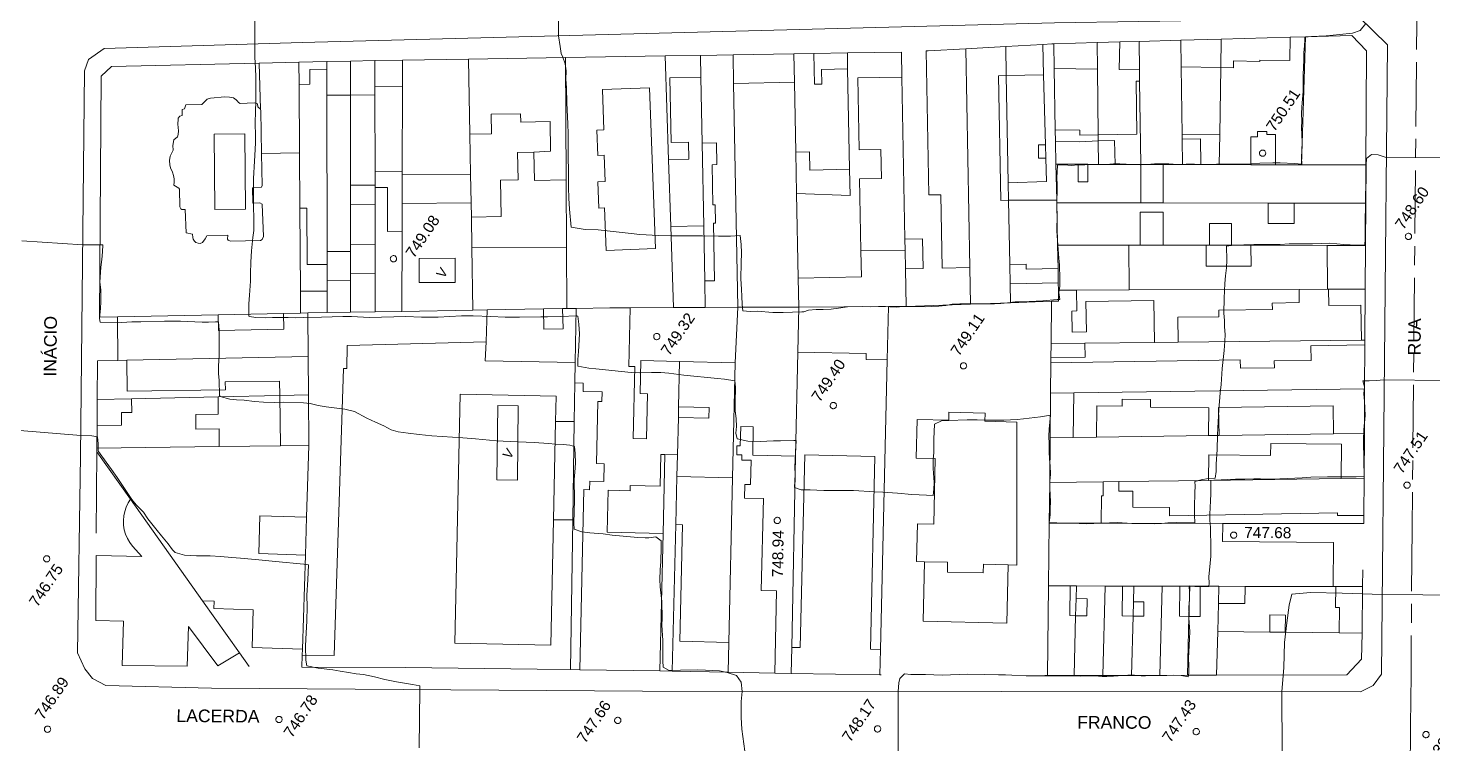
# Model space of a CAD drawing. Header units: metres. Extents: x 325024 to 7190115, y 7391967 to 10157759.
# Drawn here: x 325723 to 325945.9, y 7393252.6 to 7393366.1 of the extents above; entities that cross this region are included whole.
import ezdxf
from ezdxf.enums import TextEntityAlignment as Align

# ---------------------------------------------------------------- set-up
doc = ezdxf.new("R2010")
doc.units = ezdxf.units.M
doc.linetypes.add('T09', pattern=[17, 10, -2, 3, -2])
doc.layers.get('0').update_dxf_attribs({"lineweight": 18})
for name, color, linetype, lineweight in [('100_SIST_VIARIO_MEIO_FIO', 1, 'Continuous', 18), ('160_P_SIMP_ASF_TOP', 7, 'Continuous', 18), ('206_MURO_E_MURO_ARRIMO', 7, 'Continuous', 18), ('214_PROJ_BEIRAL_EDIF', 10, 'Continuous', 18), ('508_LM_SETOR_FISCAL', 136, 'T09', 18), ('600_CURVA_MESTRA', 14, 'Continuous', 18), ('604_CURVA_INTERM', 7, 'Continuous', 18), ('606_PTO_COTADO', 7, 'Continuous', 18), ('608_PTO_COTADO_INTERVIA', 1, 'Continuous', 18)]:
    doc.layers.add(name, color=color, linetype=linetype, lineweight=lineweight)
doc.styles.add('Style-Arial', font='arial.ttf', dxfattribs={"height": 1.75})

# ---------------------------------------------------------------- blocks, each defined once
blk = doc.blocks.new('SP10')
at = {"color": 0, "linetype": 'Continuous'}
blk.add_lwpolyline([(-0.03, -0.51), (-0.14, -0.49), (-0.24, -0.46), (-0.31, -0.42), (-0.35, -0.39), (-0.42, -0.31), (-0.47, -0.24), (-0.51, -0.15), (-0.52, -0.09), (-0.52, 0.03), (-0.51, 0.11), (-0.48, 0.2), (-0.44, 0.27), (-0.4, 0.33), (-0.32, 0.39), (-0.23, 0.44), (-0.15, 0.48), (-0.1, 0.48), (-0.03, 0.48), (0.08, 0.48), (0.19, 0.44), (0.27, 0.4), (0.35, 0.32), (0.41, 0.23), (0.46, 0.11), (0.48, 0.03), (0.48, -0.03), (0.47, -0.08), (0.44, -0.21), (0.38, -0.3), (0.31, -0.38), (0.23, -0.44), (0.1, -0.49), (0.02, -0.51)], close=True, dxfattribs=at)
blk = doc.blocks.new('SP09')
at = {"color": 0, "linetype": 'Continuous'}
blk.add_lwpolyline([(-0.03, -0.51), (-0.14, -0.49), (-0.24, -0.46), (-0.31, -0.42), (-0.35, -0.39), (-0.42, -0.31), (-0.47, -0.24), (-0.51, -0.15), (-0.52, -0.09), (-0.52, 0.03), (-0.51, 0.11), (-0.48, 0.2), (-0.44, 0.27), (-0.4, 0.33), (-0.32, 0.39), (-0.23, 0.44), (-0.15, 0.48), (-0.1, 0.48), (-0.03, 0.48), (0.08, 0.48), (0.19, 0.44), (0.27, 0.4), (0.35, 0.32), (0.41, 0.23), (0.46, 0.11), (0.48, 0.03), (0.48, -0.03), (0.47, -0.08), (0.44, -0.21), (0.38, -0.3), (0.31, -0.38), (0.23, -0.44), (0.1, -0.49), (0.02, -0.51)], close=True, dxfattribs=at)

msp = doc.modelspace()

# ---------------------------------------------------------------- linework, layer by layer
at = {"layer": '100_SIST_VIARIO_MEIO_FIO'}
msp.add_lwpolyline([(325885.906, 7393366.962), (325766.498, 7393363.835), (325735.036, 7393362.867), (325732.548, 7393361.129), (325731.93, 7393359.365), (325731.289, 7393298.226), (325730.821, 7393267.041), (325731.976, 7393264.494), (325733.201, 7393262.978), (325735.308, 7393261.827), (325752.061, 7393261.431), (325820.465, 7393260.932), (325934.46, 7393260.813), (325936.447, 7393261.823), (325937.757, 7393263.627), (325938.715, 7393363.478), (325934.11, 7393367.979), (325912.648, 7393367.36)], close=True, dxfattribs=at)
at = {"layer": '206_MURO_E_MURO_ARRIMO'}
for p, q in [((325884.004, 7393363.542), (325878.134, 7393363.209)), ((325885.47, 7393363.625), (325884.004, 7393363.542)), ((325885.75, 7393363.633), (325885.47, 7393363.625)), ((325892.66, 7393363.823), (325885.75, 7393363.633)), ((325899.302, 7393364.007), (325896.227, 7393363.922)), ((325912.355, 7393364.367), (325905.935, 7393364.19)), ((325923.283, 7393364.669), (325912.355, 7393364.367)), ((325765.962, 7393360.71), (325770.374, 7393360.811)), ((325770.374, 7393360.811), (325774.163, 7393360.898)), ((325774.163, 7393360.898), (325778.022, 7393360.962)), ((325792.895, 7393361.21), (325808.253, 7393361.465)), ((325808.253, 7393361.465), (325824.11, 7393361.693)), ((325824.11, 7393361.693), (325829.687, 7393361.774)), ((325834.868, 7393361.865), (325844.509, 7393362.036)), ((325847.678, 7393362.092), (325853.001, 7393362.186)), ((325853.001, 7393362.186), (325861.577, 7393362.302)), ((325759.668, 7393360.565), (325765.962, 7393360.71)), ((325935.154, 7393316.625), (325935.201, 7393324.715)), ((325935.15, 7393315.859), (325935.154, 7393316.625)), ((325733.99, 7393313.327), (325733.945, 7393307.192)), ((325935.069, 7393301.835), (325935.11, 7393308.922)), ((325733.945, 7393307.192), (325733.916, 7393303.087)), ((325935.028, 7393294.743), (325935.069, 7393301.835)), ((325733.885, 7393298.926), (325733.792, 7393286.014)), ((325934.986, 7393287.558), (325934.993, 7393288.791)), ((325934.799, 7393280.194), (325934.776, 7393277.529)), ((325934.776, 7393277.529), (325934.712, 7393270.169)), ((325766.432, 7393264.769), (325782.878, 7393264.685)), ((325782.878, 7393264.685), (325803.77, 7393264.453)), ((325803.77, 7393264.453), (325809.046, 7393264.371)), ((325809.046, 7393264.371), (325810.526, 7393264.348)), ((325823.261, 7393264.15), (325825.205, 7393264.115)), ((325841.481, 7393263.818), (325844.093, 7393263.77)), ((325858.169, 7393263.514), (325858.356, 7393263.51)), ((325884.797, 7393263.416), (325884.337, 7393263.415))]:
    msp.add_line(p, q, dxfattribs=at)
for points in [[(325884.004, 7393363.542), (325884.139, 7393358.685)], [(325885.75, 7393363.633), (325885.826, 7393359.692)], [(325912.281, 7393359.847), (325912.355, 7393364.367)], [(325770.374, 7393360.811), (325770.376, 7393359.579)], [(325774.163, 7393360.898), (325774.159, 7393355.499)], [(325808.253, 7393361.465), (325808.365, 7393342.047)], [(325824.11, 7393361.693), (325824.636, 7393345.246)], [(325853.05, 7393359.636), (325853.001, 7393362.186)], [(325861.577, 7393362.302), (325861.65, 7393358.358)], [(325765.984, 7393357.188), (325765.962, 7393360.71)], [(325778.03, 7393355.523), (325778.028, 7393356.826)], [(325886.014, 7393349.994), (325886.05, 7393348.133)], [(325884.447, 7393347.583), (325884.506, 7393345.475)], [(325892.832, 7393348.238), (325892.822, 7393349.197)], [(325844.935, 7393339.894), (325853.437, 7393339.555), (325853.357, 7393343.717)], [(325778.056, 7393338.165), (325778.052, 7393340.829)], [(325878.585, 7393338.807), (325878.534, 7393341.584)], [(325824.974, 7393334.659), (325825.386, 7393321.79)], [(325830.207, 7393334.76), (325830.375, 7393326.019)], [(325778.072, 7393327.187), (325778.065, 7393331.836)], [(325774.139, 7393330.684), (325774.137, 7393327.163)], [(325770.427, 7393328.615), (325770.431, 7393326.039)], [(325886.484, 7393325.716), (325886.44, 7393328.001)], [(325889.36, 7393324.56), (325897.729, 7393324.588)], [(325818.557, 7393321.765), (325825.386, 7393321.79)], [(325825.386, 7393321.79), (325830.456, 7393321.808)], [(325862.323, 7393321.947), (325872.572, 7393322.317)], [(325905.536, 7393316.307), (325901.736, 7393316.266)], [(325935.154, 7393316.625), (325934.601, 7393316.619)], [(325737.241, 7393313.394), (325733.99, 7393313.327)], [(325859.32, 7393313.491), (325858.262, 7393267.565)], [(325885.315, 7393313.044), (325885.323, 7393313.82)], [(325809.753, 7393309.836), (325809.657, 7393303.7)], [(325733.945, 7393307.192), (325739.41, 7393307.316)], [(325753.115, 7393307.626), (325762.906, 7393307.848)], [(325885.191, 7393301.114), (325885.116, 7393294.02)], [(325888.852, 7393301.167), (325892.537, 7393301.22)], [(325910.336, 7393301.477), (325911.994, 7393301.501)], [(325930.171, 7393301.765), (325935.069, 7393301.835)], [(325823.758, 7393285.965), (325824.042, 7393298.459)], [(325844.798, 7393298.215), (325844.177, 7393267.89)], [(325893.629, 7393294.143), (325896.099, 7393294.179)], [(325809.415, 7393288.106), (325809.046, 7393264.371)], [(325934.986, 7393287.558), (325912.598, 7393287.563)], [(325907.221, 7393272.804), (325907.346, 7393277.59)], [(325930.541, 7393277.539), (325934.776, 7393277.529)], [(325889.228, 7393272.917), (325889.298, 7393275.618)], [(325898.403, 7393275.126), (325898.343, 7393272.854)], [(325758.078, 7393264.839), (325756.527, 7393267.024)], [(325766.49, 7393266.662), (325766.432, 7393264.769)]]:
    msp.add_lwpolyline(points, dxfattribs=at)
at = {"layer": '214_PROJ_BEIRAL_EDIF'}
for points in [[(325878.22, 7393358.575), (325878.134, 7393363.209), (325871.824, 7393362.852), (325872.465, 7393328.13), (325872.572, 7393322.317), (325878.885, 7393322.545), (325878.829, 7393325.575), (325878.773, 7393328.618), (325878.585, 7393338.807), (325877.363, 7393338.785), (325876.998, 7393358.553)], [(325899.394, 7393357.714), (325899.368, 7393359.516), (325896.156, 7393359.568), (325896.227, 7393363.922), (325892.66, 7393363.823), (325892.707, 7393359.579), (325892.822, 7393349.197), (325898.962, 7393349.286), (325898.84, 7393357.705)], [(325899.394, 7393357.714), (325899.368, 7393359.516), (325899.302, 7393364.007), (325905.935, 7393364.19), (325905.997, 7393359.951), (325906.153, 7393349.175), (325906.163, 7393348.495), (325906.221, 7393344.477), (325903.117, 7393344.484), (325899.586, 7393344.491)], [(325920.952, 7393344.447), (325920.962, 7393349.225), (325919.578, 7393349.228), (325919.579, 7393349.697), (325918.119, 7393349.7), (325918.117, 7393348.86), (325917.046, 7393348.862), (325917.037, 7393344.455), (325912.028, 7393344.465), (325912.107, 7393349.262), (325912.281, 7393359.847), (325914.294, 7393359.814), (325914.312, 7393360.907), (325918.48, 7393360.838), (325918.484, 7393361.055), (325923.223, 7393360.977), (325923.283, 7393364.669), (325925.73, 7393364.737), (325925.065, 7393344.438)], [(325935.316, 7393344.417), (325925.065, 7393344.438), (325925.73, 7393364.737), (325933.093, 7393364.94), (325935.421, 7393362.501)], [(325782.38, 7393361.035), (325778.022, 7393360.962), (325778.028, 7393356.826), (325782.371, 7393356.853)], [(325782.371, 7393356.853), (325782.345, 7393343.418), (325782.344, 7393342.884), (325793.208, 7393342.951), (325793.1, 7393349.277), (325792.895, 7393361.21), (325782.38, 7393361.035)], [(325830.375, 7393326.019), (325830.456, 7393321.808), (325835.638, 7393321.827), (325834.955, 7393357.353), (325834.868, 7393361.865), (325829.687, 7393361.774), (325829.754, 7393358.324), (325829.955, 7393347.862), (325832.247, 7393347.906), (325832.314, 7393344.463), (325831.531, 7393344.448), (325831.654, 7393338.094), (325832.013, 7393338.101), (325832.069, 7393335.157), (325831.748, 7393335.151), (325831.923, 7393326.049)], [(325844.596, 7393357.538), (325844.809, 7393346.451), (325846.993, 7393346.493), (325847.049, 7393343.596), (325853.357, 7393343.717), (325853.05, 7393359.636), (325848.905, 7393359.557), (325848.95, 7393357.226), (325847.772, 7393357.203), (325847.678, 7393362.092), (325844.509, 7393362.036)], [(325871.824, 7393362.852), (325872.465, 7393328.13), (325868.047, 7393328.048), (325867.831, 7393339.692), (325865.945, 7393339.657), (325865.523, 7393362.497), (325865.824, 7393362.512)], [(325766.187, 7393324.375), (325766.106, 7393337.558), (325766.051, 7393346.352), (325760.041, 7393346.214), (325760.147, 7393341.133), (325760.008, 7393340.862), (325758.565, 7393340.806), (325758.653, 7393338.333), (325759.775, 7393338.38), (325760.125, 7393338.211), (325760.337, 7393333.05), (325760.133, 7393332.594), (325759.883, 7393332.421), (325755.089, 7393332.336), (325754.744, 7393332.458), (325754.634, 7393332.616), (325754.653, 7393333.28), (325751.323, 7393333.182), (325751.067, 7393332.675), (325750.674, 7393332.109), (325750.288, 7393331.929), (325749.988, 7393331.981), (325749.608, 7393332.085), (325749.368, 7393332.313), (325749.179, 7393332.629), (325749.103, 7393332.883), (325749.042, 7393333.457), (325748.038, 7393333.642), (325747.9, 7393337.323), (325747.369, 7393337.338), (325747.206, 7393337.448), (325747.031, 7393337.783), (325747.005, 7393340.559), (325746.901, 7393340.721), (325746.094, 7393341.204), (325746.173, 7393341.686), (325746.135, 7393342.2), (325746.06, 7393342.713), (325745.878, 7393343.258), (325745.581, 7393343.965), (325745.454, 7393344.427), (325745.404, 7393345.124), (325745.524, 7393345.815), (325745.977, 7393346.745), (325745.957, 7393347.501), (325746.113, 7393348.402), (325746.668, 7393348.874), (325746.803, 7393349.218), (325746.839, 7393349.807), (325746.743, 7393350.878), (325746.771, 7393351.661), (325746.791, 7393351.813), (325747.059, 7393352.128), (325747.446, 7393352.24), (325747.428, 7393353.221), (325747.81, 7393353.321), (325748.019, 7393353.952), (325750.551, 7393353.988), (325751.419, 7393354.867), (325751.9, 7393355.009), (325754.187, 7393355.19), (325754.929, 7393355.153), (325755.6, 7393355.041), (325755.99, 7393354.755), (325756.232, 7393354.516), (325756.361, 7393354.329), (325756.633, 7393354.165), (325758.866, 7393354.259), (325759.149, 7393354.201), (325759.369, 7393354.118), (325759.461, 7393353.608), (325759.836, 7393353.259), (325759.668, 7393360.565), (325736.194, 7393360.026), (325734.584, 7393358.509), (325734.313, 7393320.245), (325737.147, 7393320.304), (325753.124, 7393320.635), (325763.527, 7393320.85), (325766.209, 7393320.905)], [(325766.106, 7393337.558), (325766.051, 7393346.352), (325765.984, 7393357.188), (325767.685, 7393357.199), (325767.671, 7393359.562), (325770.376, 7393359.579), (325770.383, 7393355.476), (325770.424, 7393330.661), (325770.427, 7393328.615), (325767.252, 7393328.595), (325767.197, 7393337.565)], [(325884.506, 7393345.475), (325884.608, 7393341.792), (325878.534, 7393341.584), (325878.22, 7393358.575), (325884.139, 7393358.685), (325884.447, 7393347.583), (325883.324, 7393347.584), (325883.322, 7393345.476)], [(325892.822, 7393349.197), (325889.894, 7393349.154), (325889.907, 7393349.931), (325886.014, 7393349.994), (325885.826, 7393359.692), (325892.707, 7393359.579)], [(325912.281, 7393359.847), (325905.997, 7393359.951), (325906.153, 7393349.175), (325912.107, 7393349.262)], [(325814.116, 7393356.385), (325821.627, 7393356.664), (325822.573, 7393331.151), (325814.726, 7393330.86), (325814.476, 7393337.611), (325813.571, 7393337.577), (325813.417, 7393341.732), (325814.571, 7393341.775), (325814.415, 7393345.962), (325813.403, 7393345.924), (325813.254, 7393349.929), (325814.354, 7393349.97)], [(325824.636, 7393345.246), (325824.974, 7393334.659), (325830.207, 7393334.76), (325829.955, 7393347.862), (325829.754, 7393358.324), (325824.83, 7393358.229), (325825.027, 7393347.997), (325827.798, 7393348.051), (325827.851, 7393345.307)], [(325845.193, 7393326.478), (325845.282, 7393321.862), (325835.638, 7393321.827), (325834.955, 7393357.353), (325844.596, 7393357.538), (325844.809, 7393346.451), (325844.935, 7393339.894)], [(325861.65, 7393358.358), (325862.125, 7393332.665), (325862.157, 7393330.907), (325855.154, 7393330.778), (325854.943, 7393342.22), (325858.425, 7393342.284), (325858.34, 7393346.866), (325854.886, 7393346.802), (325854.675, 7393358.229)], [(325760.041, 7393346.214), (325760.147, 7393341.133), (325760.008, 7393340.862), (325758.565, 7393340.806), (325758.653, 7393338.333), (325759.775, 7393338.38), (325760.125, 7393338.211), (325760.337, 7393333.05), (325760.133, 7393332.594), (325759.883, 7393332.421), (325755.089, 7393332.336), (325754.744, 7393332.458), (325754.634, 7393332.616), (325754.653, 7393333.28), (325751.323, 7393333.182), (325751.067, 7393332.675), (325750.674, 7393332.109), (325750.288, 7393331.929), (325749.988, 7393331.981), (325749.608, 7393332.085), (325749.368, 7393332.313), (325749.179, 7393332.629), (325749.103, 7393332.883), (325749.042, 7393333.457), (325748.038, 7393333.642), (325747.9, 7393337.323), (325747.369, 7393337.338), (325747.206, 7393337.448), (325747.031, 7393337.783), (325747.005, 7393340.559), (325746.901, 7393340.721), (325746.094, 7393341.204), (325746.173, 7393341.686), (325746.135, 7393342.2), (325746.06, 7393342.713), (325745.878, 7393343.258), (325745.581, 7393343.965), (325745.454, 7393344.427), (325745.404, 7393345.124), (325745.524, 7393345.815), (325745.977, 7393346.745), (325745.957, 7393347.501), (325746.113, 7393348.402), (325746.668, 7393348.874), (325746.803, 7393349.218), (325746.839, 7393349.807), (325746.743, 7393350.878), (325746.771, 7393351.661), (325746.791, 7393351.813), (325747.059, 7393352.128), (325747.446, 7393352.24), (325747.428, 7393353.221), (325747.81, 7393353.321), (325748.019, 7393353.952), (325750.551, 7393353.988), (325751.419, 7393354.867), (325751.9, 7393355.009), (325754.187, 7393355.19), (325754.929, 7393355.153), (325755.6, 7393355.041), (325755.99, 7393354.755), (325756.232, 7393354.516), (325756.361, 7393354.329), (325756.633, 7393354.165), (325758.866, 7393354.259), (325759.149, 7393354.201), (325759.369, 7393354.118), (325759.461, 7393353.608), (325759.836, 7393353.259), (325759.899, 7393352.995)], [(325770.383, 7393355.476), (325770.424, 7393330.661), (325774.139, 7393330.684), (325774.14, 7393331.812), (325774.145, 7393338.141), (325774.148, 7393341.192), (325774.159, 7393355.499)], [(325778.03, 7393355.523), (325778.048, 7393343.392), (325778.051, 7393341.216), (325774.148, 7393341.192), (325774.159, 7393355.499)], [(325803.252, 7393346.432), (325805.902, 7393346.572), (325805.821, 7393351.297), (325801.173, 7393351.217), (325801.151, 7393352.533), (325796.476, 7393352.452), (325796.529, 7393349.336), (325793.1, 7393349.277), (325793.208, 7393342.951), (325793.287, 7393338.378), (325793.326, 7393336.13), (325798.061, 7393336.211), (325797.961, 7393342.016), (325800.741, 7393342.064), (325800.666, 7393346.388)], [(325752.518, 7393349.297), (325757.389, 7393349.343), (325757.503, 7393337.402), (325752.632, 7393337.355)], [(325886.05, 7393348.133), (325886.12, 7393344.519), (325889.642, 7393344.512), (325891.189, 7393344.509), (325892.874, 7393344.505), (325892.832, 7393348.238), (325889.877, 7393348.071)], [(325892.832, 7393348.238), (325892.874, 7393344.505), (325895.485, 7393344.5), (325895.431, 7393348.276)], [(325909.105, 7393344.471), (325906.221, 7393344.477), (325906.163, 7393348.495), (325909.046, 7393348.537)], [(325803.252, 7393346.432), (325800.666, 7393346.388), (325800.741, 7393342.064), (325797.961, 7393342.016), (325798.061, 7393336.211), (325793.326, 7393336.13), (325793.409, 7393331.296), (325808.427, 7393331.361), (325808.365, 7393342.047), (325803.329, 7393341.961)], [(325782.326, 7393333.888), (325780.036, 7393333.874), (325779.993, 7393340.841), (325778.052, 7393340.829), (325778.051, 7393341.216), (325778.048, 7393343.392), (325782.345, 7393343.418), (325782.344, 7393342.884), (325782.334, 7393338.31)], [(325891.189, 7393344.509), (325892.874, 7393344.505), (325895.485, 7393344.5), (325899.586, 7393344.491), (325899.579, 7393338.393), (325886.238, 7393338.408), (325886.23, 7393338.84), (325886.12, 7393344.519), (325889.642, 7393344.512), (325889.639, 7393341.733), (325891.186, 7393341.731)], [(325906.221, 7393344.477), (325909.105, 7393344.471), (325912.028, 7393344.465), (325917.037, 7393344.455), (325920.952, 7393344.447), (325925.065, 7393344.438), (325935.316, 7393344.417), (325935.28, 7393338.354), (325923.924, 7393338.367), (325919.818, 7393338.371), (325903.104, 7393338.389), (325903.117, 7393344.484)], [(325886.44, 7393328.001), (325886.368, 7393331.708), (325886.238, 7393338.408), (325886.23, 7393338.84), (325884.653, 7393338.811), (325878.585, 7393338.807), (325878.773, 7393328.618), (325881.379, 7393328.666), (325881.393, 7393327.903)], [(325778.065, 7393331.836), (325774.14, 7393331.812), (325774.145, 7393338.141), (325778.056, 7393338.165)], [(325782.326, 7393333.888), (325782.334, 7393338.31), (325793.287, 7393338.378), (325793.326, 7393336.13), (325793.409, 7393331.296), (325793.579, 7393321.38), (325782.3, 7393321.186)], [(325923.924, 7393338.367), (325935.28, 7393338.354), (325935.242, 7393331.655), (325929.174, 7393331.661), (325917.064, 7393331.675), (325913.981, 7393331.678), (325913.984, 7393335.12), (325910.502, 7393335.124), (325910.499, 7393331.682), (325909.956, 7393331.682), (325903.146, 7393331.69), (325903.152, 7393336.932), (325899.489, 7393336.936), (325899.483, 7393331.694), (325897.705, 7393331.696), (325886.368, 7393331.708), (325886.238, 7393338.408), (325899.579, 7393338.393), (325903.104, 7393338.389), (325919.818, 7393338.371), (325919.815, 7393335.127), (325923.921, 7393335.123)], [(325903.146, 7393331.69), (325899.483, 7393331.694), (325899.489, 7393336.936), (325903.152, 7393336.932)], [(325923.924, 7393338.367), (325919.818, 7393338.371), (325919.815, 7393335.127), (325923.921, 7393335.123)], [(325913.981, 7393331.678), (325910.499, 7393331.682), (325910.502, 7393335.124), (325913.984, 7393335.12)], [(325862.125, 7393332.665), (325862.157, 7393330.907), (325862.212, 7393327.922), (325865.035, 7393327.974), (325864.947, 7393332.717)], [(325785.028, 7393329.597), (325785.052, 7393325.75), (325790.783, 7393325.785), (325790.759, 7393329.632)], [(325808.484, 7393321.636), (325807.809, 7393321.624), (325804.761, 7393321.572), (325795.858, 7393321.419), (325793.579, 7393321.38), (325793.409, 7393331.296), (325808.427, 7393331.361)], [(325845.193, 7393326.478), (325845.282, 7393321.862), (325859.515, 7393321.933), (325862.323, 7393321.947), (325862.212, 7393327.922), (325862.157, 7393330.907), (325855.154, 7393330.778), (325855.23, 7393326.664)], [(325924.697, 7393324.679), (325897.729, 7393324.588), (325897.705, 7393331.696), (325899.483, 7393331.694), (325903.146, 7393331.69), (325909.956, 7393331.682), (325909.967, 7393328.345), (325917.075, 7393328.369), (325917.064, 7393331.675), (325929.174, 7393331.661), (325929.197, 7393324.695)], [(325909.956, 7393331.682), (325910.499, 7393331.682), (325913.981, 7393331.678), (325917.064, 7393331.675), (325917.075, 7393328.369), (325909.967, 7393328.345)], [(325929.388, 7393324.695), (325935.201, 7393324.715), (325935.242, 7393331.655), (325929.174, 7393331.661), (325929.197, 7393324.695)], [(325770.434, 7393324.402), (325770.431, 7393326.039), (325774.136, 7393326.062), (325774.132, 7393321.046), (325770.44, 7393320.982)], [(325774.136, 7393326.062), (325774.137, 7393327.163), (325778.072, 7393327.187), (325778.081, 7393321.113), (325774.132, 7393321.046)], [(325886.507, 7393324.55), (325886.484, 7393325.716), (325878.829, 7393325.575), (325878.885, 7393322.545), (325885.417, 7393322.781), (325886.51, 7393322.821)], [(325766.209, 7393320.905), (325767.394, 7393320.93), (325770.44, 7393320.982), (325770.434, 7393324.402), (325766.187, 7393324.375)], [(325889.36, 7393324.56), (325886.507, 7393324.55), (325886.51, 7393322.821), (325885.417, 7393322.781), (325885.347, 7393316.09), (325890.715, 7393316.147), (325901.736, 7393316.266), (325901.64, 7393322.898), (325890.869, 7393322.742), (325890.939, 7393317.936), (325888.696, 7393317.904), (325888.648, 7393321.243), (325889.407, 7393321.254)], [(325924.697, 7393324.679), (325929.197, 7393324.695), (325929.388, 7393324.695), (325929.425, 7393322.107), (325934.521, 7393322.181), (325934.601, 7393316.619), (325905.536, 7393316.307), (325905.478, 7393320.25), (325911.983, 7393320.344), (325911.969, 7393321.352), (325920.457, 7393321.475), (325920.442, 7393322.513), (325924.727, 7393322.575)], [(325738.637, 7393313.422), (325767.431, 7393314.013), (325767.394, 7393320.93), (325766.209, 7393320.905), (325763.527, 7393320.85), (325763.579, 7393318.358), (325753.176, 7393318.143), (325753.124, 7393320.635), (325737.147, 7393320.304), (325737.241, 7393313.394)], [(325767.159, 7393288.534), (325766.976, 7393282.536), (325766.519, 7393267.601), (325766.49, 7393266.662), (325771.554, 7393266.604), (325773.017, 7393312.146), (325773.562, 7393312.14), (325773.604, 7393315.761), (325795.654, 7393316.334), (325795.858, 7393321.419), (325793.579, 7393321.38), (325782.3, 7393321.186), (325778.081, 7393321.113), (325774.132, 7393321.046), (325770.44, 7393320.982), (325767.394, 7393320.93), (325767.431, 7393314.013), (325767.464, 7393307.951), (325767.508, 7393299.923)], [(325807.809, 7393321.624), (325808.484, 7393321.636), (325809.936, 7393321.661), (325809.803, 7393313.076), (325795.533, 7393313.328), (325795.654, 7393316.334), (325795.858, 7393321.419), (325804.761, 7393321.572), (325804.845, 7393318.34), (325807.892, 7393318.419)], [(325826.046, 7393298.413), (325824.042, 7393298.459), (325823.424, 7393298.473), (325823.31, 7393293.452), (325818.557, 7393293.56), (325818.538, 7393292.737), (325815.024, 7393292.817), (325814.873, 7393286.167), (325823.758, 7393285.965), (325823.261, 7393264.15), (325810.526, 7393264.348), (325811.176, 7393292.926), (325812.098, 7393292.905), (325812.129, 7393294.264), (325814.336, 7393294.213), (325814.399, 7393297.008), (325813.177, 7393297.035), (325813.402, 7393306.884), (325814.03, 7393306.87), (325814.065, 7393308.409), (325811.06, 7393308.477), (325811.09, 7393309.806), (325809.753, 7393309.836), (325809.803, 7393313.076), (325809.936, 7393321.661), (325815.313, 7393321.753), (325818.557, 7393321.765), (325818.345, 7393312.438), (325819.266, 7393312.417), (325819.007, 7393301.018), (325821.1, 7393300.97), (325821.262, 7393308.115), (325820.117, 7393308.141), (325820.236, 7393313.372), (325826.383, 7393313.232), (325826.219, 7393306.034), (325826.181, 7393304.358)], [(325834.779, 7393294.808), (325834.176, 7393268.687), (325834.067, 7393263.953), (325841.481, 7393263.818), (325841.781, 7393276.858), (325839.335, 7393276.914), (325839.671, 7393291.483), (325836.664, 7393291.552), (325836.714, 7393293.748), (325837.627, 7393293.727), (325837.715, 7393297.568), (325836.234, 7393297.602), (325836.253, 7393298.433), (325835.447, 7393298.452), (325835.48, 7393299.883), (325836.008, 7393299.871), (325836.079, 7393302.919), (325838.079, 7393302.873), (325837.976, 7393298.373), (325844.798, 7393298.215), (325845.136, 7393314.717), (325845.282, 7393321.862), (325835.638, 7393321.827), (325835.198, 7393313.02)], [(325859.32, 7393313.491), (325855.971, 7393313.559), (325855.99, 7393314.495), (325845.136, 7393314.717), (325845.282, 7393321.862), (325859.515, 7393321.933)], [(325885.347, 7393316.09), (325890.715, 7393316.147), (325890.747, 7393313.898), (325885.323, 7393313.82)], [(325762.906, 7393307.848), (325762.875, 7393310.108), (325754.265, 7393309.991), (325754.282, 7393308.737), (325738.704, 7393308.524), (325738.637, 7393313.422), (325767.431, 7393314.013), (325767.464, 7393307.951)], [(325885.315, 7393313.044), (325885.265, 7393308.201), (325888.926, 7393308.254), (325935.11, 7393308.922), (325935.15, 7393315.859), (325926.586, 7393315.735), (325926.619, 7393313.412), (325920.771, 7393313.328), (325920.786, 7393312.242), (325915.392, 7393312.164), (325915.373, 7393313.479)], [(325826.046, 7393298.413), (325826.181, 7393304.358), (325831.034, 7393304.248), (325831.072, 7393305.923), (325826.219, 7393306.034), (325826.383, 7393313.232), (325835.198, 7393313.02), (325834.779, 7393294.808), (325825.963, 7393295.011)], [(325753.115, 7393307.626), (325739.41, 7393307.316), (325739.44, 7393305.166), (325737.785, 7393305.143), (325737.813, 7393303.14), (325733.916, 7393303.087), (325733.889, 7393299.464), (325753.317, 7393299.73), (325753.279, 7393302.537), (325749.602, 7393302.487), (325749.57, 7393304.829), (325753.153, 7393304.878)], [(325763.015, 7393299.862), (325762.906, 7393307.848), (325767.464, 7393307.951), (325767.508, 7393299.923)], [(325806.356, 7393288.141), (325806.681, 7393303.734), (325806.764, 7393307.729), (325791.531, 7393308.046), (325790.71, 7393268.575), (325805.943, 7393268.258)], [(325888.926, 7393308.254), (325888.852, 7393301.167), (325885.191, 7393301.114), (325885.265, 7393308.201)], [(325910.336, 7393301.477), (325892.537, 7393301.22), (325892.589, 7393306.197), (325896.601, 7393306.155), (325896.613, 7393307.261), (325901.128, 7393307.214), (325901.116, 7393305.982), (325910.382, 7393305.885)], [(325797.506, 7393306.243), (325797.371, 7393294.466), (325800.629, 7393294.429), (325800.764, 7393306.206)], [(325878.537, 7393280.983), (325879.917, 7393280.952), (325879.923, 7393303.631), (325874.828, 7393303.748), (325874.858, 7393305.049), (325869.131, 7393305.181), (325869.102, 7393303.905), (325864.081, 7393304.021), (325863.94, 7393297.911), (325866.961, 7393297.841), (325866.721, 7393287.434), (325864.137, 7393287.494), (325863.999, 7393281.506), (325865.259, 7393281.476), (325868.911, 7393281.392), (325868.875, 7393279.838), (325874.579, 7393279.706), (325874.61, 7393281.074)], [(325930.171, 7393301.765), (325911.994, 7393301.501), (325911.929, 7393305.959), (325930.106, 7393306.222)], [(325809.415, 7393288.106), (325809.657, 7393303.7), (325806.681, 7393303.734), (325806.356, 7393288.141)], [(325739.235, 7393291.388), (325750.67, 7393275.277), (325752.502, 7393275.221), (325752.467, 7393274.062), (325758.716, 7393273.87), (325758.531, 7393267.845), (325766.519, 7393267.601), (325766.976, 7393282.536), (325759.58, 7393282.762), (325759.763, 7393288.76), (325767.159, 7393288.534), (325767.508, 7393299.923), (325763.015, 7393299.862), (325753.317, 7393299.73), (325733.889, 7393299.464), (325733.885, 7393298.926)], [(325858.262, 7393267.565), (325856.687, 7393267.602), (325857.392, 7393298.165), (325846.234, 7393298.423), (325845.53, 7393267.859), (325844.177, 7393267.89), (325844.093, 7393263.77), (325858.169, 7393263.514)], [(325931.358, 7393294.689), (325910.34, 7393294.385), (325910.383, 7393298.43), (325920.183, 7393298.328), (325920.203, 7393300.221), (325931.414, 7393300.104)], [(325834.176, 7393268.687), (325826.419, 7393268.866), (325826.845, 7393287.346), (325825.775, 7393287.37), (325825.963, 7393295.011), (325834.779, 7393294.808)], [(325893.304, 7393287.567), (325893.35, 7393291.921), (325893.606, 7393291.918), (325893.629, 7393294.143), (325885.116, 7393294.02), (325885.049, 7393287.569)], [(325896.099, 7393294.179), (325910.34, 7393294.385), (325931.358, 7393294.689), (325935.028, 7393294.743), (325934.993, 7393288.791), (325930.821, 7393288.834), (325930.825, 7393289.206), (325904.118, 7393288.759), (325904.132, 7393290.056), (325898.312, 7393290.117), (325898.338, 7393292.669), (325896.083, 7393292.693)], [(325756.527, 7393267.024), (325750.67, 7393275.277), (325739.235, 7393291.388), (325738.864, 7393290.805), (325738.543, 7393290.144), (325738.306, 7393289.45), (325738.156, 7393288.732), (325738.095, 7393288.001), (325738.125, 7393287.268), (325738.245, 7393286.542), (325738.453, 7393285.835), (325738.746, 7393285.157), (325739.12, 7393284.518), (325739.569, 7393283.927), (325741.043, 7393282.281), (325733.771, 7393282.442), (325733.71, 7393272.156), (325738.108, 7393272.022), (325737.893, 7393265.009), (325748.22, 7393264.922), (325748.412, 7393271.182), (325753.096, 7393264.944)], [(325834.176, 7393268.687), (325826.419, 7393268.866), (325826.845, 7393287.346), (325825.775, 7393287.37), (325825.205, 7393264.115), (325834.067, 7393263.953)], [(325930.098, 7393277.54), (325916.144, 7393277.571), (325911.986, 7393277.58), (325909.028, 7393277.586), (325907.346, 7393277.59), (325905.773, 7393277.594), (325902.947, 7393277.6), (325898.467, 7393277.61), (325896.686, 7393277.614), (325893.917, 7393277.62), (325889.351, 7393277.63), (325888.357, 7393277.632), (325884.945, 7393277.64), (325885.049, 7393287.569), (325893.304, 7393287.567), (325912.598, 7393287.563), (325912.573, 7393284.686), (325930.17, 7393284.502)], [(325865.259, 7393281.476), (325865.042, 7393272.058), (325878.324, 7393271.752), (325878.537, 7393280.983), (325874.61, 7393281.074), (325874.579, 7393279.706), (325868.875, 7393279.838), (325868.911, 7393281.392)], [(325888.357, 7393277.632), (325884.945, 7393277.64), (325884.797, 7393263.416), (325888.98, 7393263.426), (325889.228, 7393272.917), (325888.308, 7393272.927)], [(325889.298, 7393275.618), (325889.351, 7393277.63), (325893.917, 7393277.62), (325893.547, 7393263.435), (325888.98, 7393263.426), (325889.228, 7393272.917), (325891.022, 7393272.898), (325891.051, 7393275.6)], [(325898.343, 7393272.854), (325896.636, 7393272.872), (325896.686, 7393277.614), (325893.917, 7393277.62), (325893.547, 7393263.435), (325898.098, 7393263.445)], [(325898.343, 7393272.854), (325900.057, 7393272.836), (325900.081, 7393275.109), (325898.403, 7393275.126), (325898.467, 7393277.61), (325902.947, 7393277.6), (325902.579, 7393263.455), (325898.098, 7393263.445)], [(325905.773, 7393277.594), (325902.947, 7393277.6), (325902.579, 7393263.455), (325906.978, 7393263.464), (325907.221, 7393272.804), (325905.723, 7393272.819)], [(325909.028, 7393277.586), (325911.986, 7393277.58), (325911.909, 7393274.871), (325911.782, 7393270.407), (325911.585, 7393263.474), (325906.978, 7393263.464), (325907.221, 7393272.804), (325908.978, 7393272.785)], [(325920.052, 7393270.321), (325911.782, 7393270.407), (325911.909, 7393274.871), (325916.116, 7393274.827), (325916.144, 7393277.571), (325930.098, 7393277.54), (325930.541, 7393277.539), (325930.506, 7393274.202), (325931.109, 7393274.196), (325931.067, 7393270.207), (325922.495, 7393270.295), (325922.523, 7393273.014), (325920.08, 7393273.04)], [(325931.067, 7393270.207), (325922.495, 7393270.295), (325920.052, 7393270.321), (325911.782, 7393270.407), (325911.585, 7393263.474), (325932.256, 7393263.519), (325934.624, 7393266.026), (325934.712, 7393270.169)]]:
    msp.add_lwpolyline(points, close=True, dxfattribs=at)
at = {"layer": '508_LM_SETOR_FISCAL'}
for points in [[(325945.408, 7393585.422), (325944.549, 7393499.493), (325944.294, 7393491.027), (325943.896, 7393477.812), (325944.101, 7393460.855), (325944.111, 7393431.934), (325943.883, 7393414.132), (325943.455, 7393372.726), (325943.329, 7393360.529), (325942.645, 7393286.8), (325942.469, 7393263.546)], [(325942.469, 7393263.546), (325942.409, 7393255.513), (325942.188, 7393226.261), (325941.946, 7393209.148), (325941.226, 7393158.176), (325941.161, 7393143.475)]]:
    msp.add_lwpolyline(points, dxfattribs=at)
at = {"layer": '600_CURVA_MESTRA', "elevation": 750}
msp.add_lwpolyline([(325807.226, 7393369.884), (325807.184, 7393364.901), (325807.397, 7393363.222), (325807.576, 7393362.076), (325807.825, 7393361.486), (325808.202, 7393360.443), (325808.398, 7393359.345), (325808.34, 7393357.995), (325808.425, 7393356.631), (325808.455, 7393354.286), (325808.658, 7393350.913), (325808.681, 7393349.329), (325808.681, 7393345.376), (325808.746, 7393343.738), (325808.738, 7393342.616), (325808.762, 7393340.827), (325808.814, 7393339.146), (325808.914, 7393337.399), (325809.149, 7393334.555), (325811.389, 7393334.192), (325813.43, 7393334.128), (325818.681, 7393333.519), (325820.048, 7393333.385), (325823.016, 7393333.206), (325825.086, 7393333.177), (325830.024, 7393333.172), (325832.548, 7393333.105), (325834.443, 7393333.135), (325835.972, 7393333.215), (325836.137, 7393331.809), (325836.192, 7393330.486), (325836.133, 7393328.82), (325836.117, 7393326.407), (325836.197, 7393324.653), (325836.277, 7393323.601), (325836.322, 7393322.26), (325836.404, 7393321.261), (325837.56, 7393321.178), (325838.666, 7393321.2), (325841.15, 7393321.031), (325842.82, 7393320.995), (325845.788, 7393321.103), (325846.091, 7393321.091), (325846.819, 7393321.403), (325848.046, 7393321.467), (325849.172, 7393321.465), (325850.44, 7393321.554), (325851.593, 7393321.688), (325853.004, 7393321.882), (325855.452, 7393321.934), (325856.649, 7393321.923), (325857.924, 7393321.962), (325859.039, 7393321.947), (325859.754, 7393321.892), (325860.761, 7393321.879), (325861.84, 7393321.94), (325864.322, 7393321.937), (325865.355, 7393321.928), (325866.428, 7393321.945), (325867.536, 7393321.994), (325868.628, 7393322.138), (325869.653, 7393322.31), (325870.868, 7393322.372), (325872.049, 7393322.379), (325873.142, 7393322.359), (325876.343, 7393322.396), (325877.345, 7393322.449), (325878.426, 7393322.555), (325879.614, 7393322.704), (325880.729, 7393322.711), (325882.964, 7393322.784), (325884.034, 7393322.84), (325886.318, 7393323.062), (325886.707, 7393323.044), (325886.56, 7393324.158), (325886.718, 7393325.175), (325886.718, 7393326.324), (325886.665, 7393328.547), (325886.59, 7393329.636), (325886.39, 7393331.683), (325886.26, 7393333.947), (325886.292, 7393336.423), (325886.265, 7393337.747), (325886.279, 7393341.254), (325886.272, 7393342.346), (325886.34, 7393344.38), (325887.458, 7393344.448), (325888.531, 7393344.34), (325889.63, 7393344.416), (325890.687, 7393344.447), (325892.995, 7393344.488), (325894.065, 7393344.488), (325895.258, 7393344.579), (325896.271, 7393344.579), (325897.283, 7393344.515), (325898.424, 7393344.466), (325899.455, 7393344.453), (325900.597, 7393344.473), (325901.753, 7393344.572), (325904.014, 7393344.565), (325905.389, 7393344.489), (325906.795, 7393344.51), (325908.106, 7393344.559), (325909.472, 7393344.504), (325911.593, 7393344.535), (325914.808, 7393344.551), (325915.835, 7393344.53), (325917.165, 7393344.58), (325918.465, 7393344.688), (325920.521, 7393344.743), (325921.703, 7393344.744), (325923.949, 7393344.656), (325925.136, 7393344.52), (325925.073, 7393345.585), (325925.145, 7393346.749), (325925.167, 7393348.016), (325925.094, 7393350.343), (325925.127, 7393351.366), (325925.109, 7393352.499), (325925.15, 7393353.605), (325925.33, 7393356.045), (325925.344, 7393358.732), (325925.481, 7393361.025), (325925.465, 7393362.26), (325925.571, 7393363.269), (325925.636, 7393364.332), (325925.635, 7393364.675), (325926.647, 7393364.778), (325928.995, 7393364.898), (325930.098, 7393364.98), (325931.102, 7393365.109), (325933.159, 7393365.313), (325934.373, 7393365.723), (325935.281, 7393366.835)], dxfattribs=at)
at = {"layer": '604_CURVA_INTERM', "flags": 128}
for points, elevation in [([(325759.015, 7393373.865), (325758.941, 7393363.674), (325758.98, 7393361.437), (325759.06, 7393359.813), (325759.116, 7393358.287), (325759.139, 7393354.309), (325759.052, 7393353.095), (325759.036, 7393350.867), (325759.089, 7393349.2), (325759.051, 7393347.996), (325759.037, 7393346.879), (325758.912, 7393344.997), (325758.769, 7393342.27), (325758.723, 7393340.85), (325758.766, 7393338.018), (325758.814, 7393335.714), (325758.809, 7393334.003), (325758.648, 7393332.929), (325758.417, 7393330.788), (325758.302, 7393328.978), (325758.268, 7393327.167), (325758.272, 7393325.962), (325758.116, 7393323.738), (325758.03, 7393322.403), (325757.987, 7393321.077), (325758.02, 7393320.431), (325758.096, 7393320.364), (325759.111, 7393320.197), (325760.589, 7393320.173), (325761.772, 7393320.216), (325764.247, 7393320.193), (325765.493, 7393320.164), (325766.724, 7393320.21), (325769.521, 7393320.261), (325772.909, 7393320.37), (325774.277, 7393320.39), (325777.145, 7393320.223), (325779.055, 7393320.244), (325781.018, 7393320.334), (325782.937, 7393320.399), (325785.414, 7393320.269), (325788.036, 7393320.276), (325791.771, 7393320.499), (325793.64, 7393320.503), (325796.432, 7393320.379), (325798.684, 7393320.255), (325800.963, 7393320.241), (325804.334, 7393320.321), (325805.433, 7393320.325), (325807.499, 7393320.373), (325810.056, 7393320.485), (325810.227, 7393320.413), (325810.39, 7393319.177), (325810.48, 7393317.632), (325810.355, 7393314.817), (325810.24, 7393313.561), (325810.221, 7393312.512), (325811.994, 7393312.161), (325813.073, 7393312.067), (325818.711, 7393311.512), (325820.093, 7393311.462), (325821.914, 7393311.483), (325823.386, 7393311.475), (325824.645, 7393311.407), (325827.073, 7393311.057), (325832.368, 7393310.513), (325833.481, 7393310.417), (325835.123, 7393310.176), (325835.274, 7393309.182), (325835.197, 7393306.723), (325835.22, 7393305.443), (325835.353, 7393304.161), (325835.386, 7393302.908), (325835.308, 7393301.876), (325835.533, 7393300.955), (325837.182, 7393300.61), (325839.192, 7393300.539), (325840.208, 7393300.621), (325841.256, 7393300.651), (325842.398, 7393300.655), (325844.492, 7393300.699), (325844.887, 7393300.686), (325844.772, 7393298.566), (325844.69, 7393296.529), (325844.695, 7393295.337), (325844.623, 7393293.244), (325845.688, 7393292.884), (325847.121, 7393292.868), (325848.17, 7393292.812), (325849.281, 7393292.774), (325852.781, 7393292.774), (325853.998, 7393292.756), (325857.325, 7393292.581), (325858.644, 7393292.52), (325860.95, 7393292.333), (325863.263, 7393292.128), (325864.38, 7393292.065), (325865.545, 7393292.053), (325866.607, 7393291.984), (325866.734, 7393293), (325866.757, 7393294.017), (325866.642, 7393296.271), (325866.647, 7393297.724), (325866.728, 7393298.733), (325866.75, 7393300.933), (325866.845, 7393303.315), (325867.956, 7393303.835), (325869.109, 7393303.862), (325872.013, 7393303.995), (325873.619, 7393303.999), (325874.874, 7393303.947), (325876.024, 7393303.923), (325877.854, 7393303.94), (325878.899, 7393303.983), (325879.94, 7393304.051), (325880.946, 7393304.137), (325883.67, 7393304.45), (325885.243, 7393304.735), (325885.135, 7393303.587), (325885.056, 7393302.521), (325885.004, 7393301.387), (325885.041, 7393300.191), (325885.049, 7393298.885), (325885.101, 7393297.767), (325885.183, 7393296.682), (325885.226, 7393295.355), (325885.153, 7393294.256), (325885.137, 7393293.195), (325885.203, 7393292.05), (325885.241, 7393291.015), (325885.218, 7393289.936), (325885.216, 7393288.904), (325885.011, 7393287.659), (325886.234, 7393287.663), (325888.683, 7393287.585), (325889.819, 7393287.533), (325890.921, 7393287.504), (325892.128, 7393287.535), (325893.362, 7393287.612), (325895.902, 7393287.719), (325898.154, 7393287.562), (325899.331, 7393287.532), (325900.531, 7393287.526), (325901.719, 7393287.501), (325902.863, 7393287.529), (325903.884, 7393287.629), (325905.228, 7393287.672), (325908.175, 7393287.668), (325908.121, 7393288.9), (325908.12, 7393290.114), (325908.164, 7393292.46), (325908.188, 7393293.462), (325908.165, 7393294.211), (325909.157, 7393294.482), (325910.276, 7393294.67), (325911.405, 7393294.741), (325911.546, 7393295.811), (325911.548, 7393296.965), (325911.681, 7393299.299), (325911.762, 7393301.55), (325911.804, 7393302.714), (325911.966, 7393305.554), (325912.188, 7393308.24), (325912.316, 7393309.584), (325912.518, 7393312.145), (325912.815, 7393314.975), (325912.93, 7393316.475), (325912.98, 7393317.492), (325912.879, 7393318.742), (325912.849, 7393319.763), (325912.763, 7393320.919), (325912.787, 7393323.257), (325912.899, 7393325.598), (325913.019, 7393326.816), (325913.178, 7393328.105), (325913.228, 7393329.316), (325913.184, 7393331.52), (325914.369, 7393331.669), (325917.533, 7393331.789), (325919.321, 7393331.819), (325920.715, 7393331.774), (325921.718, 7393331.808), (325923.132, 7393331.899), (325926.838, 7393331.905), (325929.592, 7393332.021), (325931.79, 7393331.785), (325932.82, 7393331.737), (325934.885, 7393331.7), (325935.155, 7393331.702), (325935.21, 7393332.741), (325935.171, 7393333.893), (325935.205, 7393336.22), (325935.233, 7393337.232), (325935.225, 7393338.662), (325935.244, 7393339.704), (325935.357, 7393341.944), (325935.365, 7393343.059), (325935.329, 7393344.36), (325935.406, 7393345.422), (325936.219, 7393346.064), (325937.265, 7393346.017), (325938.544, 7393345.603), (325948.176, 7393345.515)], 749), ([(325836.72, 7393251.439), (325836.265, 7393254.917), (325836.15, 7393256.78), (325836.142, 7393259.305), (325836.297, 7393260.915), (325836.145, 7393262.387), (325835.403, 7393263.418), (325833.947, 7393263.917), (325832.699, 7393264.168), (325831.631, 7393264.249), (325830.488, 7393264.293), (325829.274, 7393264.305), (325826.514, 7393264.271), (325824.712, 7393264.245), (325823.775, 7393264.748), (325823.727, 7393265.769), (325823.714, 7393267.891), (325823.719, 7393268.96), (325823.568, 7393271.425), (325823.602, 7393272.453), (325823.564, 7393275.144), (325823.31, 7393277.497), (325823.23, 7393278.672), (325823.268, 7393280.205), (325823.413, 7393281.496), (325823.459, 7393283.68), (325823.439, 7393284.806), (325822.628, 7393285.44), (325821.513, 7393285.252), (325820.912, 7393285.267), (325819.775, 7393285.329), (325815.669, 7393285.702), (325814.221, 7393285.891), (325812.151, 7393286.075), (325810.846, 7393286.228), (325809.664, 7393286.654), (325809.566, 7393287.596), (325809.665, 7393289.441), (325809.68, 7393291.305), (325809.644, 7393294.507), (325809.756, 7393295.7), (325809.835, 7393297.125), (325809.802, 7393298.653), (325809.711, 7393299.742), (325808.966, 7393299.969), (325807.902, 7393300.066), (325806.705, 7393300.138), (325805.554, 7393300.233), (325803.308, 7393300.385), (325799.503, 7393300.527), (325798.356, 7393300.585), (325797.302, 7393300.666), (325793.986, 7393300.965), (325791.962, 7393301.118), (325788.683, 7393301.331), (325787.033, 7393301.427), (325785.018, 7393301.633), (325783.309, 7393301.865), (325781.717, 7393302.101), (325780.612, 7393302.379), (325779.432, 7393303.023), (325778.091, 7393303.617), (325776.74, 7393304.239), (325774.784, 7393305.323), (325773.239, 7393305.693), (325770.263, 7393306.03), (325768.991, 7393306.273), (325767.747, 7393306.552), (325766.709, 7393306.654), (325763.451, 7393306.809), (325762.057, 7393306.73), (325760.347, 7393306.796), (325758.91, 7393306.896), (325757.268, 7393307.104), (325756.052, 7393307.159), (325754.982, 7393307.277), (325753.439, 7393307.696), (325753.372, 7393307.832), (325753.273, 7393310.287), (325753.212, 7393311.304), (325753.177, 7393312.597), (325753.282, 7393314.037), (325753.297, 7393318.23), (325753.215, 7393319.515), (325752.705, 7393319.552), (325751.614, 7393319.49), (325750.61, 7393319.467), (325747.176, 7393319.642), (325744.598, 7393319.622), (325740.872, 7393319.532), (325739.443, 7393319.517), (325737.846, 7393319.424), (325734.415, 7393319.465), (325734.331, 7393320.078), (325734.463, 7393321.657), (325734.53, 7393322.711), (325734.493, 7393324.58), (325734.382, 7393325.806), (325734.543, 7393328.181), (325734.678, 7393329.388), (325734.778, 7393330.654), (325734.818, 7393331.732), (325734.142, 7393331.759), (325733.025, 7393331.755), (325731.64, 7393331.728), (325721.993, 7393332.354)], 748), ([(325947.875, 7393310.243), (325938.205, 7393310.331), (325936.931, 7393310.233), (325935.842, 7393310.191), (325934.811, 7393310.193), (325935.093, 7393309.223), (325934.996, 7393308.107), (325935.107, 7393306.944), (325935.157, 7393305.833), (325935.183, 7393304.683), (325935.003, 7393302.399), (325934.912, 7393300.77), (325934.998, 7393297.55), (325935.026, 7393294.987), (325933.781, 7393294.943), (325932.688, 7393294.948), (325930.453, 7393294.916), (325929.204, 7393294.923), (325926.575, 7393294.888), (325925.182, 7393294.799), (325921.623, 7393294.619), (325920.62, 7393294.575), (325919.612, 7393294.558), (325918.575, 7393294.612), (325917.543, 7393294.612), (325916.087, 7393294.569), (325914.619, 7393294.582), (325913.347, 7393294.522), (325912.334, 7393294.44), (325911.16, 7393294.405), (325910.693, 7393294.361), (325910.698, 7393292.233), (325910.618, 7393291.148), (325910.572, 7393290.093), (325910.554, 7393289.028), (325910.559, 7393288.028), (325910.627, 7393286.958), (325910.674, 7393283.468), (325910.669, 7393282.369), (325910.606, 7393281.263), (325910.398, 7393279.069), (325910.431, 7393278.058), (325910.4, 7393277.567), (325909.335, 7393277.531), (325908.141, 7393277.557), (325907.281, 7393277.637), (325907.322, 7393276.608), (325907.322, 7393275.425), (325907.225, 7393274.268), (325907.269, 7393273.071), (325907.228, 7393272.538), (325907.338, 7393270.427), (325907.321, 7393269.271), (325907.198, 7393267.195), (325907.143, 7393266.16), (325907.189, 7393264.996), (325907.182, 7393263.818), (325907.085, 7393263.238), (325906.005, 7393263.429), (325904.83, 7393263.472), (325903.688, 7393263.439), (325900.324, 7393263.386), (325899.616, 7393263.387), (325898.562, 7393263.506), (325897.532, 7393263.48), (325895.269, 7393263.327), (325894.214, 7393263.266), (325893.447, 7393263.29), (325892.249, 7393263.373), (325891.205, 7393263.372), (325889.993, 7393263.322), (325887.804, 7393263.385), (325885.796, 7393263.359), (325883.697, 7393263.368), (325882.47, 7393263.351), (325881.367, 7393263.366), (325879.133, 7393263.458), (325878.102, 7393263.523), (325876.979, 7393263.554), (325874.831, 7393263.565), (325872.103, 7393263.624), (325869.364, 7393263.511), (325868.054, 7393263.477), (325865.392, 7393263.604), (325864.253, 7393263.59), (325863.093, 7393263.611), (325862.048, 7393263.704), (325861.326, 7393262.934), (325861.177, 7393262.241), (325861.071, 7393260.889), (325861.048, 7393251.192)], 748), ([(325785.067, 7393251.982), (325785.134, 7393261.189), (325785.146, 7393261.768), (325783.965, 7393261.984), (325781.441, 7393262.4), (325779.576, 7393262.791), (325777.944, 7393263.198), (325776.186, 7393263.571), (325775.02, 7393263.689), (325773.809, 7393263.914), (325772.485, 7393264.107), (325771.356, 7393264.309), (325769.029, 7393264.576), (325767.2, 7393264.963), (325767.046, 7393265.875), (325767.028, 7393268.095), (325767.06, 7393269.184), (325767.198, 7393272.102), (325767.256, 7393274.302), (325767.232, 7393276.163), (325767.35, 7393278.594), (325767.494, 7393281.003), (325766.743, 7393281.108), (325762.214, 7393281.533), (325759.584, 7393281.767), (325756.7, 7393282.064), (325755.328, 7393282.144), (325753.494, 7393282.318), (325751.864, 7393282.43), (325749.699, 7393282.432), (325747.796, 7393282.525), (325746.291, 7393282.949), (325745.878, 7393283.388), (325745.196, 7393284.294), (325744.159, 7393285.571), (325743.445, 7393286.413), (325741.959, 7393288.268), (325741.304, 7393289.319), (325740.99, 7393289.664), (325740.141, 7393290.505), (325739.461, 7393291.343), (325738.675, 7393292.47), (325737.98, 7393293.575), (325737.098, 7393294.832), (325736.221, 7393296.126), (325735.384, 7393297.294), (325734.124, 7393298.94), (325734.09, 7393299.086), (325734.072, 7393300.176), (325733.998, 7393301.272), (325733.077, 7393301.432), (325731.323, 7393301.501), (325721.641, 7393302.271)], 747), ([(325950.822, 7393276.169), (325937.879, 7393276.287), (325931.551, 7393276.503), (325926.519, 7393276.602), (325923.532, 7393276.334), (325923.107, 7393274.581), (325922.732, 7393271.775), (325922.412, 7393268.675), (325922.261, 7393264.696), (325921.954, 7393260.826), (325922.001, 7393251.151), (325921.845, 7393249.649), (325921.864, 7393248.442), (325921.834, 7393247.07), (325921.75, 7393245.55), (325921.625, 7393243.791), (325921.534, 7393241.931), (325921.424, 7393240.779), (325921.531, 7393239.181), (325921.54, 7393236.159), (325921.509, 7393234.898), (325921.666, 7393233.765), (325921.685, 7393232.138)], 747)]:
    msp.add_lwpolyline(points, dxfattribs=dict(at, elevation=elevation))

# ---------------------------------------------------------------- block references
at = {"layer": '606_PTO_COTADO', "rotation": 55.83005668387076}
for p in [(325918.916, 7393346.313, 750.514), (325942.064, 7393333.106, 748.599), (325780.966, 7393329.556, 749.08), (325822.767, 7393317.213, 749.32), (325871.45, 7393312.575, 749.114), (325850.79, 7393306.265, 749.404), (325941.847, 7393293.649, 747.514), (325841.888, 7393288.057, 748.939), (325914.332, 7393285.718, 747.684), (325725.934, 7393281.957, 746.755), (325762.805, 7393256.475, 746.785), (325816.564, 7393256.334, 747.665), (325857.806, 7393254.989, 748.16), (325908.387, 7393254.558, 747.435)]:
    msp.add_blockref('SP09', p, dxfattribs=at)
at = {"layer": '608_PTO_COTADO_INTERVIA', "rotation": 55.83005668387076}
for p in [(325726.066, 7393254.938, 746.895), (325944.854, 7393254.079, 746.38)]:
    msp.add_blockref('SP10', p, dxfattribs=at)

# ---------------------------------------------------------------- texts
at = {"layer": '160_P_SIMP_ASF_TOP', "style": 'Style-Arial'}
for s, rotation, p in [('INÁCIO', 89.42238, (325726.455, 7393310.842)), ('RUA', 89.49845, (325942.988, 7393314.19)), ('LACERDA', 359.52816, (325746.509, 7393257.066))]:
    msp.add_text(s, height=2, rotation=rotation, dxfattribs=at).set_placement(p, align=Align.MIDDLE_LEFT)
msp.add_text('FRANCO', height=2, rotation=359.83006, dxfattribs=at).set_placement((325889.471, 7393255.012))
at = {"layer": '214_PROJ_BEIRAL_EDIF', "style": 'Style-Arial'}
for p in [(325788.911, 7393326.296), (325799.432, 7393297.611)]:
    msp.add_text('V', height=1.5, rotation=55.83006, dxfattribs=at).set_placement(p)
at = {"layer": '606_PTO_COTADO', "style": 'Style-Arial'}
for s, rotation, p in [('750.51', 55.83006, (325922.165, 7393353.136, 750.514)), ('748.60', 55.83006, (325942.632, 7393337.595, 748.599)), ('749.08', 55.83006, (325785.58, 7393333.085, 749.08)), ('749.32', 55.83006, (325826.092, 7393317.589, 749.32)), ('749.11', 55.83006, (325872.076, 7393317.527, 749.114)), ('749.40', 55.83006, (325849.987, 7393310.247, 749.404)), ('747.51', 55.83006, (325942.404, 7393298.852, 747.514)), ('748.94', 89.1533, (325841.969, 7393282.736, 748.939)), ('747.68', 359.65885, (325919.733, 7393286.096, 747.684)), ('746.75', 55.83006, (325725.814, 7393277.748, 746.755)), ('746.78', 55.83006, (325766.219, 7393257.004, 746.785)), ('747.66', 55.83006, (325812.774, 7393256.118, 747.665)), ('748.17', 55.83006, (325854.846, 7393256.305, 748.16)), ('747.43', 55.83006, (325905.662, 7393256.241, 747.435))]:
    msp.add_text(s, height=1.75, rotation=rotation, dxfattribs=at).set_placement(p, align=Align.MIDDLE_CENTER)
at = {"layer": '608_PTO_COTADO_INTERVIA', "style": 'Style-Arial'}
for s, p in [('746.89', (325726.734, 7393259.826, 746.895)), ('746.39', (325945.868, 7393250.288, 746.38))]:
    msp.add_text(s, height=1.75, rotation=55.83006, dxfattribs=at).set_placement(p, align=Align.MIDDLE_CENTER)

doc.saveas('drawing.dxf')
